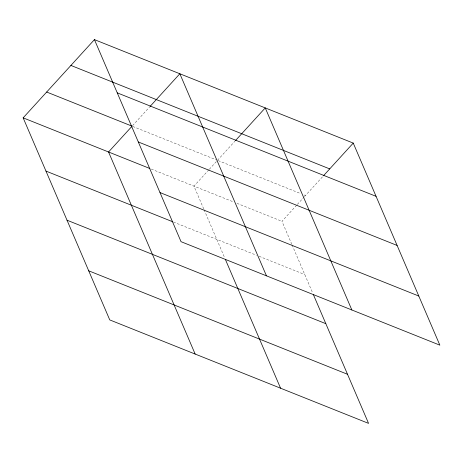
<?xml version="1.0" encoding="UTF-8"?>
<svg xmlns="http://www.w3.org/2000/svg" width="463" height="463" viewBox="0 0 463 463"><rect width="100%" height="100%" fill="white"/><g stroke="black" fill="none" stroke-linecap="round" stroke-linejoin="round"><path stroke-width="0.35" stroke-dasharray="2.31 1.74" d="M132.568 125.641L149.532 107.028M208.848 169.805L193.962 186.138L203.824 209.143M209.328 169.279L216.528 161.373M217.488 160.32L234.938 141.169M291.817 244.319L281.955 221.314L296.841 204.982M297.321 204.455L304.041 197.082M304.521 196.555L322.931 176.351M132.748 126.445L216.152 159.787M218.16 160.592L300.782 193.621M304.139 194.964L305.482 195.502M151.256 169.064L233.595 201.978M236.952 203.321L281.955 221.314M173.411 222.037L256.415 255.223M259.101 256.299L304.776 274.559M292.101 244.979L312.739 293.143M204.102 209.797L224.746 257.96"/><path stroke-width="0.69" d="M313.312 294.468L368.56 423.379L109.754 319.91L23.15 117.845L94.44 39.621L353.246 143.09L439.85 345.155L181.045 241.686L94.44 39.621M132.082 126.173L108.556 151.991L195.16 354.056M150.018 106.496L179.847 73.762L266.451 275.832M235.424 140.636L265.253 107.908L351.857 309.973M323.417 175.818L353.246 143.09M70.914 65.433L329.72 168.902M117.261 92.86L376.066 196.329M46.676 92.033L131.417 125.907M138.31 141.973L397.115 245.442M23.15 117.845L149.925 168.532M159.995 192.573L418.801 296.042M45.97 171.09L172.745 221.771M67.019 220.203L325.825 323.672M88.705 270.803L347.51 374.272M225.313 259.292L280.566 388.202"/></g></svg>
